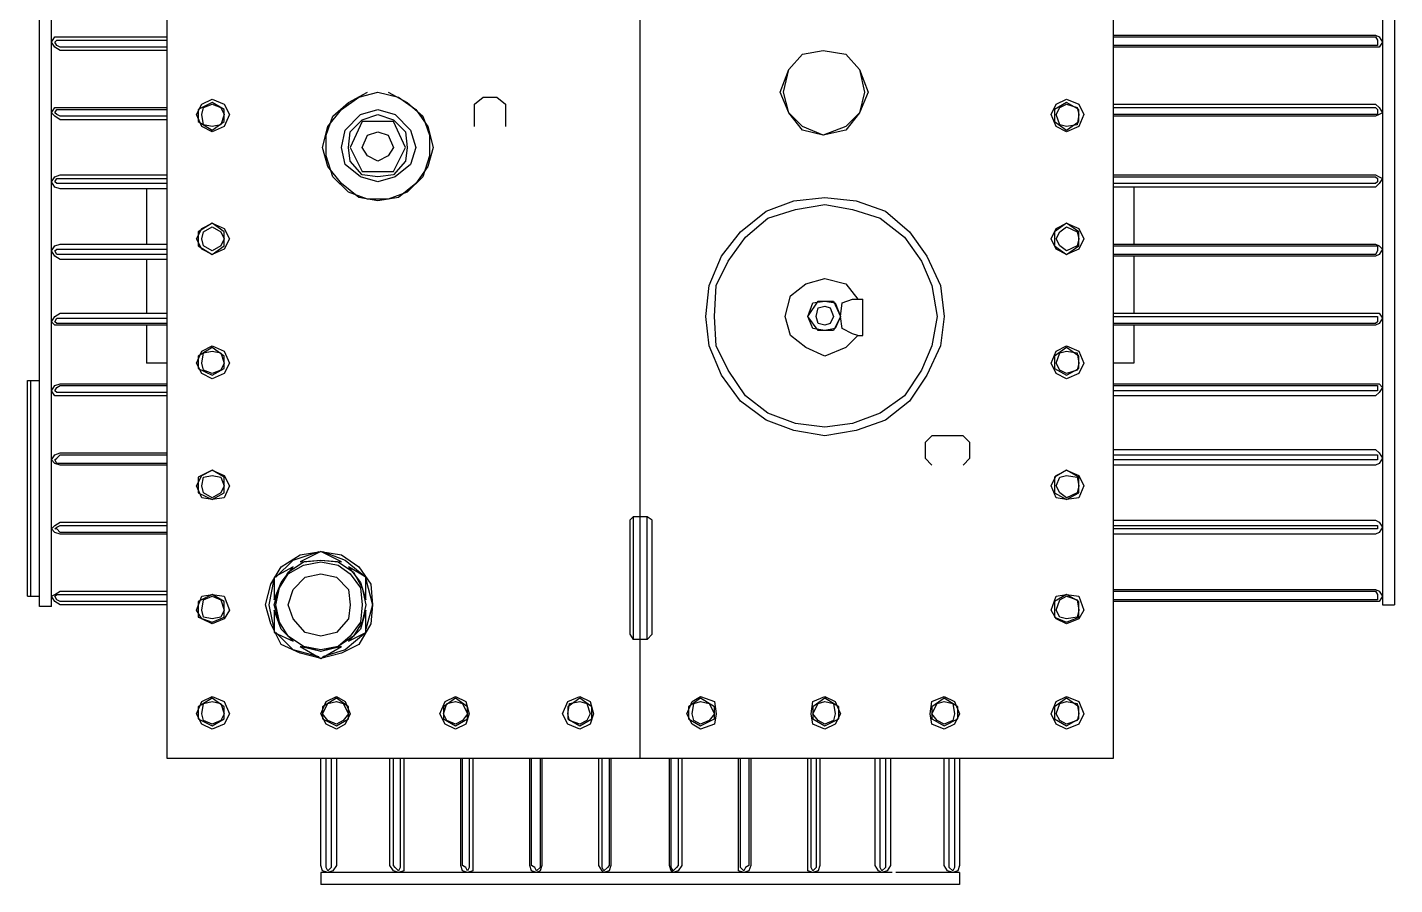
# Model space of a CAD drawing. Header units: millimetres. Extents: x 37084 to 180780, y -153145 to -16322.
# Drawn here: x 71836 to 72724, y -151203 to -150647 of the extents above; entities that cross this region are included whole.
import ezdxf

# ---------------------------------------------------------------- set-up
doc = ezdxf.new("R2010")
doc.units = ezdxf.units.MM
doc.header["$MEASUREMENT"] = 0
doc.layers.add('Giai doan nay', color=1, linetype='Continuous', lineweight=30)

msp = doc.modelspace()

# ---------------------------------------------------------------- linework, layer by layer
at = {"layer": 'Giai doan nay'}
msp.add_line((72234.11, -151121.29, 0), (72234.11, -149965.8, 0), dxfattribs=at)
msp.add_line((72234.11, -151121.29, 0), (72234.11, -149965.8, 0), dxfattribs=at)
at = {"layer": 'Giai doan nay', "elevation": 0}
for points in [[(71927.02, -151121.29), (71927.02, -149965.8)], [(72541.19, -149965.8), (72541.19, -151121.29)], [(71844.09, -151022.66), (71844.09, -150067.79)], [(71851.93, -151022.66), (71851.93, -150067.79)], [(72716.01, -150065.54), (72716.01, -151021.54)], [(72723.86, -150065.54), (72723.86, -151021.54)], [(71857.54, -150661.78), (71854.17, -150659.54), (71851.93, -150656.18), (71854.17, -150652.82), (71857.54, -150652.82)], [(71857.54, -150659.54), (71855.29, -150658.42), (71854.17, -150656.18), (71855.29, -150655.06), (71857.54, -150655.06)], [(71857.54, -150652.82), (71927.02, -150652.82)], [(71857.54, -150655.06), (71927.02, -150655.06)], [(72541.19, -150651.7), (72711.55, -150651.7)], [(72541.19, -150652.82), (72711.55, -150652.82)], [(72711.53, -150651.7), (72713.77, -150652.82), (72716.01, -150656.18), (72713.77, -150659.54), (72711.53, -150659.54)], [(72711.53, -150652.82), (72712.65, -150655.06), (72712.65, -150656.18), (72712.65, -150658.42), (72711.53, -150658.42)], [(71927.02, -150659.54), (71857.54, -150659.54)], [(71927.02, -150661.78), (71857.54, -150661.78)], [(72352.91, -150716.7), (72339.46, -150713.34), (72330.49, -150702.13), (72324.89, -150688.68), (72330.49, -150674.11), (72339.46, -150664.02), (72352.91, -150661.78), (72367.48, -150664.02), (72376.44, -150674.11), (72382.05, -150688.68), (72376.44, -150702.13), (72367.48, -150713.34), (72352.91, -150716.7), (72339.46, -150711.1), (72330.49, -150702.13), (72327.13, -150688.68), (72330.49, -150674.11), (72339.46, -150664.02), (72352.91, -150661.78), (72367.48, -150664.02), (72376.44, -150674.11), (72379.8, -150688.68), (72376.44, -150702.13), (72367.48, -150711.1), (72352.91, -150716.7)], [(72711.55, -150658.42), (72541.19, -150658.42)], [(72711.55, -150659.54), (72541.19, -150659.54)], [(72063.75, -150759.29), (72051.43, -150757.05), (72040.22, -150748.08), (72031.25, -150736.87), (72027.89, -150724.54), (72031.25, -150711.1), (72040.22, -150699.89), (72051.43, -150692.04), (72063.75, -150688.68), (72077.2, -150692.04), (72088.41, -150699.89), (72096.26, -150711.1), (72099.62, -150724.54), (72096.26, -150736.87), (72088.41, -150748.08), (72077.2, -150757.05), (72063.75, -150759.29)], [(72070.48, -150688.68), (72082.81, -150695.4), (72092.89, -150704.37), (72097.38, -150716.7), (72097.38, -150730.15), (72092.89, -150743.6), (72082.81, -150753.68), (72070.48, -150758.17), (72057.03, -150758.17), (72044.7, -150753.68), (72034.61, -150743.6), (72030.13, -150730.15), (72030.13, -150716.7), (72034.61, -150704.37), (72044.7, -150695.4), (72057.03, -150688.68)], [(71857.54, -150706.61), (71854.17, -150704.37), (71851.93, -150702.13), (71854.17, -150698.77), (71857.54, -150698.77)], [(71857.54, -150698.77), (71927.02, -150698.77)], [(71956.16, -150714.46), (71949.44, -150711.1), (71946.08, -150703.25), (71949.44, -150696.53), (71956.16, -150693.16), (71964.01, -150696.53), (71967.37, -150703.25), (71964.01, -150711.1), (71956.16, -150714.46)], [(71956.16, -150695.4), (71947.2, -150699.89)], [(71956.16, -150711.1), (71950.56, -150709.97), (71949.44, -150703.25), (71950.56, -150698.77), (71956.16, -150696.53), (71961.77, -150698.77), (71964.01, -150703.25), (71961.77, -150709.97), (71956.16, -150711.1)], [(71964.01, -150699.89), (71956.16, -150695.4)], [(72126.52, -150711.1), (72126.52, -150696.53), (72132.12, -150692.04), (72141.09, -150692.04), (72146.69, -150696.53), (72146.69, -150711.1)], [(72510.93, -150714.46), (72504.21, -150711.1), (72500.85, -150703.25), (72504.21, -150696.53), (72510.93, -150693.16), (72518.78, -150696.53), (72522.14, -150703.25), (72518.78, -150711.1), (72510.93, -150714.46)], [(72510.93, -150695.4), (72503.09, -150699.89)], [(72510.93, -150711.1), (72506.45, -150709.97), (72504.21, -150703.25), (72506.45, -150698.77), (72510.93, -150696.53), (72517.66, -150698.77), (72518.78, -150703.25), (72517.66, -150709.97), (72510.93, -150711.1)], [(72518.78, -150699.89), (72510.93, -150695.4)], [(72541.19, -150696.53), (72711.55, -150696.53)], [(72541.19, -150698.77), (72711.55, -150698.77)], [(72711.53, -150696.53), (72713.77, -150698.77), (72716.01, -150702.13), (72713.77, -150703.25), (72711.53, -150704.37)], [(72711.53, -150698.77), (72712.65, -150699.89), (72712.65, -150702.13), (72712.65, -150703.25), (72711.53, -150703.25)], [(71857.54, -150704.37), (71855.29, -150703.25), (71854.17, -150702.13), (71855.29, -150699.89), (71857.54, -150699.89)], [(71857.54, -150699.89), (71927.02, -150699.89)], [(71927.02, -150704.37), (71857.54, -150704.37)], [(71927.02, -150706.61), (71857.54, -150706.61)], [(71947.2, -150699.89), (71947.2, -150707.73)], [(71947.2, -150707.73), (71956.16, -150713.34)], [(71956.16, -150713.34), (71964.01, -150707.73)], [(71964.01, -150707.73), (71964.01, -150699.89)], [(72063.75, -150746.96), (72052.55, -150743.6), (72042.46, -150735.75), (72040.22, -150724.54), (72042.46, -150713.34), (72052.55, -150703.25), (72063.75, -150699.89), (72074.96, -150703.25), (72085.05, -150713.34), (72088.41, -150724.54), (72085.05, -150735.75), (72074.96, -150743.6), (72063.75, -150746.96)], [(72063.75, -150743.6), (72053.67, -150742.48), (72045.82, -150733.51), (72044.7, -150724.54), (72045.82, -150714.46), (72053.67, -150706.61), (72063.75, -150703.25), (72073.84, -150706.61), (72081.69, -150714.46), (72082.81, -150724.54), (72081.69, -150733.51), (72073.84, -150742.48), (72063.75, -150743.6)], [(72053.67, -150707.73), (72045.82, -150724.54)], [(72073.84, -150707.73), (72053.67, -150707.73)], [(72081.69, -150724.54), (72073.84, -150707.73)], [(72503.09, -150699.89), (72503.09, -150707.73)], [(72503.09, -150707.73), (72510.93, -150713.34)], [(72510.93, -150713.34), (72518.78, -150707.73)], [(72518.78, -150707.73), (72518.78, -150699.89)], [(72711.55, -150703.25), (72541.19, -150703.25)], [(72711.55, -150704.37), (72541.19, -150704.37)], [(72063.75, -150733.51), (72057.03, -150730.15), (72053.67, -150724.54), (72057.03, -150716.7), (72063.75, -150714.46), (72070.48, -150716.7), (72073.84, -150724.54), (72070.48, -150730.15), (72063.75, -150733.51)], [(72045.82, -150724.54), (72053.67, -150740.23)], [(72073.84, -150740.23), (72081.69, -150724.54)], [(71857.54, -150751.44), (71854.17, -150750.32), (71851.93, -150746.96), (71854.17, -150743.6), (71857.54, -150742.48)], [(71857.54, -150742.48), (71927.02, -150742.48)], [(72053.67, -150740.23), (72073.84, -150740.23)], [(72541.19, -150742.48), (72711.55, -150742.48)], [(72541.19, -150743.6), (72711.55, -150743.6)], [(72711.53, -150742.48), (72713.77, -150743.6), (72716.01, -150744.72), (72713.77, -150748.08), (72711.53, -150750.32)], [(72711.53, -150743.6), (72712.65, -150744.72), (72712.65, -150746.96), (72711.53, -150748.08)], [(71857.54, -150748.08), (71855.29, -150748.08), (71854.17, -150746.96), (71855.29, -150744.72), (71857.54, -150744.72)], [(71857.54, -150744.72), (71927.02, -150744.72)], [(71927.02, -150748.08), (71857.54, -150748.08)], [(71927.02, -150751.44), (71857.54, -150751.44)], [(71913.57, -150751.44), (71913.57, -150787.31)], [(72711.55, -150748.08), (72541.19, -150748.08)], [(72711.55, -150750.32), (72541.19, -150750.32)], [(72554.64, -150750.32), (72554.64, -150787.31)], [(72354.03, -150911.71), (72333.85, -150908.35), (72315.92, -150901.62), (72299.11, -150889.29), (72286.78, -150872.48), (72278.94, -150853.43), (72276.7, -150834.38), (72278.94, -150814.2), (72286.78, -150795.15), (72299.11, -150779.46), (72315.92, -150766.01), (72333.85, -150759.29), (72354.03, -150757.05), (72374.2, -150759.29), (72393.25, -150766.01), (72408.94, -150779.46), (72420.15, -150795.15), (72429.12, -150814.2), (72431.36, -150834.38), (72429.12, -150853.43), (72420.15, -150872.48), (72408.94, -150889.29), (72393.25, -150901.62), (72374.2, -150908.35), (72354.03, -150911.71)], [(72354.03, -150906.11), (72334.97, -150903.86), (72317.04, -150897.14), (72302.47, -150885.93), (72291.27, -150869.12), (72283.42, -150853.43), (72282.3, -150834.38), (72283.42, -150814.2), (72291.27, -150798.51), (72302.47, -150782.82), (72317.04, -150770.5), (72334.97, -150764.89), (72354.03, -150761.53), (72371.96, -150764.89), (72389.89, -150770.5), (72405.58, -150782.82), (72416.79, -150798.51), (72423.51, -150814.2), (72426.88, -150834.38), (72423.51, -150853.43), (72416.79, -150869.12), (72405.58, -150885.93), (72389.89, -150897.14), (72371.96, -150903.86), (72354.03, -150906.11)], [(71956.16, -150794.03), (71949.44, -150790.67), (71946.08, -150783.94), (71949.44, -150777.22), (71956.16, -150773.86), (71964.01, -150777.22), (71967.37, -150783.94), (71964.01, -150790.67), (71956.16, -150794.03)], [(71956.16, -150773.86), (71947.2, -150779.46)], [(71947.2, -150779.46), (71947.2, -150788.43)], [(71956.16, -150791.79), (71950.56, -150788.43), (71949.44, -150783.94), (71950.56, -150779.46), (71956.16, -150776.1), (71961.77, -150779.46), (71964.01, -150783.94), (71961.77, -150788.43), (71956.16, -150791.79)], [(71964.01, -150779.46), (71956.16, -150773.86)], [(71964.01, -150788.43), (71964.01, -150779.46)], [(72510.93, -150794.03), (72504.21, -150790.67), (72500.85, -150783.94), (72504.21, -150777.22), (72510.93, -150773.86), (72518.78, -150777.22), (72522.14, -150783.94), (72518.78, -150790.67), (72510.93, -150794.03)], [(72510.93, -150773.86), (72503.09, -150779.46)], [(72503.09, -150779.46), (72503.09, -150788.43)], [(72510.93, -150791.79), (72506.45, -150788.43), (72504.21, -150783.94), (72506.45, -150779.46), (72510.93, -150776.1), (72517.66, -150779.46), (72518.78, -150783.94), (72517.66, -150788.43), (72510.93, -150791.79)], [(72518.78, -150779.46), (72510.93, -150773.86)], [(72518.78, -150788.43), (72518.78, -150779.46)], [(71857.54, -150797.39), (71854.17, -150795.15), (71851.93, -150791.79), (71854.17, -150788.43), (71857.54, -150787.31)], [(71857.54, -150787.31), (71927.02, -150787.31)], [(71947.2, -150788.43), (71956.16, -150794.03)], [(71956.16, -150794.03), (71964.01, -150788.43)], [(72503.09, -150788.43), (72510.93, -150794.03)], [(72510.93, -150794.03), (72518.78, -150788.43)], [(72541.19, -150787.31), (72711.55, -150787.31)], [(72541.19, -150788.43), (72711.55, -150788.43)], [(72711.53, -150787.31), (72713.77, -150788.43), (72716.01, -150790.67), (72713.77, -150794.03), (72711.53, -150795.15)], [(72711.53, -150788.43), (72712.65, -150788.43), (72712.65, -150790.67), (72712.65, -150791.79), (72711.53, -150794.03)], [(71857.54, -150794.03), (71855.29, -150794.03), (71854.17, -150791.79), (71855.29, -150790.67), (71857.54, -150790.67)], [(71857.54, -150790.67), (71927.02, -150790.67)], [(71927.02, -150794.03), (71857.54, -150794.03)], [(72711.55, -150794.03), (72541.19, -150794.03)], [(72711.55, -150795.15), (72541.19, -150795.15)], [(72554.64, -150795.15), (72554.64, -150832.14)], [(71927.02, -150797.39), (71857.54, -150797.39)], [(71913.57, -150797.39), (71913.57, -150832.14)], [(72375.32, -150846.71), (72367.48, -150854.55), (72354.03, -150860.15), (72341.7, -150854.55), (72331.61, -150846.71), (72328.25, -150834.38), (72331.61, -150820.93), (72341.7, -150813.08), (72354.03, -150809.72), (72367.48, -150813.08), (72375.32, -150823.17)], [(72364.11, -150834.38), (72365.23, -150825.41), (72371.96, -150823.17)], [(72371.96, -150823.17), (72378.68, -150823.17)], [(72378.68, -150846.71), (72378.68, -150823.17)], [(71857.54, -150839.98), (71854.17, -150839.98), (71851.93, -150837.74), (71854.17, -150834.38), (71857.54, -150832.14)], [(71857.54, -150832.14), (71927.02, -150832.14)], [(72342.82, -150834.38), (72349.54, -150824.29)], [(72354.03, -150843.34), (72346.18, -150842.22), (72342.82, -150834.38), (72346.18, -150825.41), (72354.03, -150824.29), (72360.75, -150825.41), (72364.11, -150834.38), (72360.75, -150842.22), (72354.03, -150843.34)], [(72354.03, -150839.98), (72349.54, -150838.86), (72348.42, -150834.38), (72349.54, -150828.77), (72354.03, -150827.65), (72357.39, -150828.77), (72359.63, -150834.38), (72357.39, -150838.86), (72354.03, -150839.98)], [(72349.54, -150824.29), (72359.63, -150824.29)], [(72359.63, -150824.29), (72364.11, -150834.38)], [(72541.19, -150832.14), (72711.55, -150832.14)], [(72711.53, -150832.14), (72713.77, -150832.14), (72716.01, -150835.5), (72713.77, -150838.86), (72711.53, -150839.98)], [(71857.54, -150838.86), (71855.29, -150838.86), (71854.17, -150837.74), (71855.29, -150835.5), (71857.54, -150835.5)], [(71857.54, -150835.5), (71927.02, -150835.5)], [(71927.02, -150838.86), (71857.54, -150838.86)], [(71927.02, -150839.98), (71857.54, -150839.98)], [(71913.57, -150839.98), (71913.57, -150864.64)], [(72349.54, -150843.34), (72342.82, -150834.38)], [(72364.11, -150834.38), (72359.63, -150843.34)], [(72375.32, -150846.71), (72371.96, -150845.59), (72365.23, -150842.22), (72364.11, -150834.38)], [(72541.19, -150834.38), (72711.55, -150834.38)], [(72711.55, -150838.86), (72541.19, -150838.86)], [(72711.55, -150839.98), (72541.19, -150839.98)], [(72554.64, -150839.98), (72554.64, -150864.64)], [(72711.53, -150834.38), (72712.65, -150834.38), (72712.65, -150835.5), (72712.65, -150837.74), (72711.53, -150838.86)], [(72359.63, -150843.34), (72349.54, -150843.34)], [(72375.32, -150846.71), (72378.68, -150846.71)], [(71956.16, -150874.72), (71949.44, -150871.36), (71946.08, -150864.64), (71949.44, -150856.79), (71956.16, -150853.43), (71964.01, -150856.79), (71967.37, -150864.64), (71964.01, -150871.36), (71956.16, -150874.72)], [(71956.16, -150854.55), (71947.2, -150860.15)], [(71956.16, -150871.36), (71950.56, -150869.12), (71949.44, -150864.64), (71950.56, -150857.91), (71956.16, -150856.79), (71961.77, -150857.91), (71964.01, -150864.64), (71961.77, -150869.12), (71956.16, -150871.36)], [(71964.01, -150860.15), (71956.16, -150854.55)], [(72510.93, -150874.72), (72504.21, -150871.36), (72500.85, -150864.64), (72504.21, -150856.79), (72510.93, -150853.43), (72518.78, -150856.79), (72522.14, -150864.64), (72518.78, -150871.36), (72510.93, -150874.72)], [(72510.93, -150854.55), (72503.09, -150860.15)], [(72510.93, -150871.36), (72506.45, -150869.12), (72504.21, -150864.64), (72506.45, -150857.91), (72510.93, -150856.79), (72517.66, -150857.91), (72518.78, -150864.64), (72517.66, -150869.12), (72510.93, -150871.36)], [(72518.78, -150860.15), (72510.93, -150854.55)], [(71927.02, -150864.64), (71913.57, -150864.64)], [(71947.2, -150860.15), (71947.2, -150868)], [(71947.2, -150868), (71956.16, -150872.48)], [(71956.16, -150872.48), (71964.01, -150868)], [(71964.01, -150868), (71964.01, -150860.15)], [(72503.09, -150860.15), (72503.09, -150868)], [(72503.09, -150868), (72510.93, -150872.48)], [(72510.93, -150872.48), (72518.78, -150868)], [(72518.78, -150868), (72518.78, -150860.15)], [(72554.64, -150864.64), (72541.19, -150864.64)], [(71836.24, -150875.85), (71838.48, -150875.85), (71844.09, -150875.85)], [(71836.24, -151015.94), (71836.24, -150875.85)], [(71838.48, -151015.94), (71838.48, -150875.85)], [(71857.54, -150885.93), (71854.17, -150885.93), (71851.93, -150882.57), (71854.17, -150879.21), (71857.54, -150878.09)], [(71857.54, -150883.69), (71855.29, -150883.69), (71854.17, -150882.57), (71855.29, -150880.33), (71857.54, -150879.21)], [(71857.54, -150878.09), (71927.02, -150878.09)], [(71857.54, -150879.21), (71927.02, -150879.21)], [(71927.02, -150883.69), (71857.54, -150883.69)], [(71927.02, -150885.93), (71857.54, -150885.93)], [(72541.19, -150878.09), (72711.55, -150878.09)], [(72541.19, -150879.21), (72711.55, -150879.21)], [(72711.55, -150882.57), (72541.19, -150882.57)], [(72711.55, -150885.93), (72541.19, -150885.93)], [(72711.53, -150878.09), (72713.77, -150878.09), (72716.01, -150880.33), (72713.77, -150883.69), (72711.53, -150885.93)], [(72711.53, -150879.21), (72712.65, -150879.21), (72712.65, -150880.33), (72712.65, -150882.57), (72711.53, -150882.57)], [(72443.69, -150930.76), (72448.17, -150926.28), (72448.17, -150916.19), (72443.69, -150911.71), (72423.51, -150911.71), (72419.03, -150916.19), (72419.03, -150926.28), (72423.51, -150930.76)], [(72541.19, -150920.68), (72711.55, -150920.68)], [(72711.53, -150920.68), (72713.77, -150922.92), (72716.01, -150926.28), (72713.77, -150929.64), (72711.53, -150930.76)], [(71857.54, -150930.76), (71854.17, -150929.64), (71851.93, -150927.4), (71854.17, -150924.04), (71857.54, -150922.92)], [(71857.54, -150929.64), (71855.29, -150929.64), (71854.17, -150927.4), (71855.29, -150926.28), (71857.54, -150924.04)], [(71857.54, -150922.92), (71927.02, -150922.92)], [(71857.54, -150924.04), (71927.02, -150924.04)], [(71927.02, -150929.64), (71857.54, -150929.64)], [(72541.19, -150924.04), (72711.55, -150924.04)], [(72711.55, -150927.4), (72541.19, -150927.4)], [(72711.53, -150924.04), (72712.65, -150924.04), (72712.65, -150926.28), (72712.65, -150927.4), (72711.53, -150927.4)], [(71927.02, -150930.76), (71857.54, -150930.76)], [(71956.16, -150953.18), (71949.44, -150952.06), (71946.08, -150944.21), (71949.44, -150937.49), (71956.16, -150934.12), (71964.01, -150937.49), (71967.37, -150944.21), (71964.01, -150952.06), (71956.16, -150953.18)], [(71956.16, -150934.12), (71947.2, -150938.61)], [(71947.2, -150938.61), (71947.2, -150948.69)], [(71956.16, -150952.06), (71950.56, -150948.69), (71949.44, -150944.21), (71950.56, -150938.61), (71956.16, -150937.49), (71961.77, -150938.61), (71964.01, -150944.21), (71961.77, -150948.69), (71956.16, -150952.06)], [(71964.01, -150938.61), (71956.16, -150934.12)], [(71964.01, -150948.69), (71964.01, -150938.61)], [(72510.93, -150953.18), (72504.21, -150952.06), (72500.85, -150944.21), (72504.21, -150937.49), (72510.93, -150934.12), (72518.78, -150937.49), (72522.14, -150944.21), (72518.78, -150952.06), (72510.93, -150953.18)], [(72510.93, -150934.12), (72503.09, -150938.61)], [(72503.09, -150938.61), (72503.09, -150948.69)], [(72510.93, -150952.06), (72506.45, -150948.69), (72504.21, -150944.21), (72506.45, -150938.61), (72510.93, -150937.49), (72517.66, -150938.61), (72518.78, -150944.21), (72517.66, -150948.69), (72510.93, -150952.06)], [(72518.78, -150938.61), (72510.93, -150934.12)], [(72518.78, -150948.69), (72518.78, -150938.61)], [(72711.55, -150930.76), (72541.19, -150930.76)], [(71947.2, -150948.69), (71956.16, -150953.18)], [(71956.16, -150953.18), (71964.01, -150948.69)], [(72503.09, -150948.69), (72510.93, -150953.18)], [(72510.93, -150953.18), (72518.78, -150948.69)], [(72227.38, -150966.63), (72229.62, -150964.38)], [(72229.62, -150964.38), (72229.62, -151043.96)], [(72238.59, -150964.38), (72229.62, -150964.38)], [(72238.59, -151043.96), (72238.59, -150964.38)], [(72241.95, -150966.63), (72238.59, -150964.38)], [(71857.54, -150975.59), (71854.17, -150974.47), (71851.93, -150972.23), (71854.17, -150969.99), (71857.54, -150967.75)], [(71857.54, -150974.47), (71855.29, -150972.23), (71854.17, -150972.23), (71855.29, -150971.11), (71857.54, -150969.99)], [(71857.54, -150967.75), (71927.02, -150967.75)], [(71857.54, -150969.99), (71927.02, -150969.99)], [(71927.02, -150974.47), (71857.54, -150974.47)], [(72227.38, -150966.63), (72227.38, -151040.6)], [(72241.95, -151040.6), (72241.95, -150966.63)], [(72541.19, -150966.63), (72711.55, -150966.63)], [(72541.19, -150969.99), (72711.55, -150969.99)], [(72711.55, -150972.23), (72541.19, -150972.23)], [(72711.53, -150966.63), (72713.77, -150967.75), (72716.01, -150971.11), (72713.77, -150974.47), (72711.53, -150975.59)], [(72711.53, -150969.99), (72712.65, -150969.99), (72712.65, -150971.11), (72712.65, -150972.23), (72711.53, -150972.23)], [(71927.02, -150975.59), (71857.54, -150975.59)], [(72711.55, -150975.59), (72541.19, -150975.59)], [(72026.77, -151056.29), (72013.32, -151052.92), (72000.99, -151047.32), (71994.27, -151033.87), (71990.91, -151021.54), (71994.27, -151008.09), (72000.99, -150996.89), (72013.32, -150989.04), (72026.77, -150986.8), (72040.22, -150989.04), (72051.43, -150996.89), (72059.27, -151008.09), (72060.39, -151021.54), (72059.27, -151033.87), (72051.43, -151047.32), (72040.22, -151052.92), (72026.77, -151056.29)], [(72026.77, -151051.8), (72015.56, -151048.44), (72005.47, -151041.72), (71999.87, -151032.75), (71996.51, -151021.54), (71999.87, -151010.34), (72005.47, -151000.25), (72015.56, -150993.52), (72026.77, -150992.4), (72037.98, -150993.52), (72048.06, -151000.25), (72053.67, -151010.34), (72055.91, -151021.54), (72053.67, -151032.75), (72048.06, -151041.72), (72037.98, -151048.44), (72026.77, -151051.8)], [(71997.63, -151003.61), (72008.84, -150992.4), (72025.65, -150986.8)], [(72026.77, -150986.8), (72013.32, -150993.52)], [(72013.32, -150993.52), (72026.77, -150992.4), (72040.22, -150993.52)], [(72040.22, -150993.52), (72026.77, -150986.8)], [(72027.89, -150986.8), (72042.46, -150992.4), (72055.91, -151003.61)], [(72008.84, -150996.89), (71996.51, -151003.61)], [(71996.51, -151018.18), (72000.99, -151006.97), (72008.84, -150996.89)], [(72026.77, -151050.68), (72015.56, -151048.44), (72005.47, -151041.72), (71999.87, -151032.75), (71997.63, -151021.54), (71999.87, -151010.34), (72005.47, -151001.37), (72015.56, -150995.77), (72026.77, -150993.52), (72037.98, -150995.77), (72045.82, -151001.37), (72052.55, -151010.34), (72053.67, -151021.54), (72052.55, -151032.75), (72045.82, -151041.72), (72037.98, -151048.44), (72026.77, -151050.68)], [(72026.77, -151041.72), (72016.68, -151039.47), (72008.84, -151030.51), (72005.47, -151021.54), (72008.84, -151011.46), (72016.68, -151003.61), (72026.77, -151001.37), (72036.86, -151003.61), (72044.7, -151011.46), (72045.82, -151021.54), (72044.7, -151030.51), (72036.86, -151039.47), (72026.77, -151041.72)], [(72055.91, -151003.61), (72044.7, -150996.89)], [(72044.7, -150996.89), (72052.55, -151006.97), (72055.91, -151018.18)], [(71996.51, -151037.23), (71993.15, -151021.54), (71996.51, -151004.73)], [(71996.51, -151003.61), (71996.51, -151018.18)], [(72055.91, -151018.18), (72055.91, -151003.61)], [(72055.91, -151004.73), (72060.39, -151021.54), (72055.91, -151037.23)], [(71836.24, -151015.94), (71838.48, -151015.94), (71844.09, -151015.94)], [(71857.54, -151021.54), (71854.17, -151019.3), (71851.93, -151015.94), (71854.17, -151014.82), (71857.54, -151012.58)], [(71857.54, -151019.3), (71855.29, -151018.18), (71854.17, -151015.94), (71855.29, -151014.82), (71857.54, -151014.82)], [(71857.54, -151012.58), (71927.02, -151012.58)], [(71857.54, -151014.82), (71927.02, -151014.82)], [(71956.16, -151033.87), (71949.44, -151030.51), (71946.08, -151024.9), (71949.44, -151015.94), (71956.16, -151014.82), (71964.01, -151015.94), (71967.37, -151024.9), (71964.01, -151030.51), (71956.16, -151033.87)], [(71956.16, -151014.82), (71947.2, -151019.3)], [(71956.16, -151030.51), (71950.56, -151029.39), (71949.44, -151024.9), (71950.56, -151018.18), (71956.16, -151015.94), (71961.77, -151018.18), (71964.01, -151024.9), (71961.77, -151029.39), (71956.16, -151030.51)], [(71964.01, -151019.3), (71956.16, -151014.82)], [(72510.93, -151033.87), (72504.21, -151030.51), (72500.85, -151024.9), (72504.21, -151015.94), (72510.93, -151014.82), (72518.78, -151015.94), (72522.14, -151024.9), (72518.78, -151030.51), (72510.93, -151033.87)], [(72510.93, -151014.82), (72503.09, -151019.3)], [(72510.93, -151030.51), (72506.45, -151029.39), (72504.21, -151024.9), (72506.45, -151018.18), (72510.93, -151015.94), (72517.66, -151018.18), (72518.78, -151024.9), (72517.66, -151029.39), (72510.93, -151030.51)], [(72518.78, -151019.3), (72510.93, -151014.82)], [(72541.19, -151011.46), (72711.55, -151011.46)], [(72541.19, -151012.58), (72711.55, -151012.58)], [(72711.55, -151018.18), (72541.19, -151018.18)], [(72711.53, -151011.46), (72713.77, -151012.58), (72716.01, -151015.94), (72713.77, -151019.3), (72711.53, -151019.3)], [(72711.53, -151012.58), (72712.65, -151014.82), (72712.65, -151015.94), (72712.65, -151018.18), (72711.53, -151018.18)], [(71851.93, -151022.66), (71844.09, -151022.66)], [(71927.02, -151019.3), (71857.54, -151019.3)], [(71927.02, -151021.54), (71857.54, -151021.54)], [(71947.2, -151019.3), (71947.2, -151029.39)], [(71964.01, -151029.39), (71964.01, -151019.3)], [(71996.51, -151024.9), (71996.51, -151039.47)], [(72008.84, -151045.08), (72000.99, -151037.23), (71996.51, -151024.9)], [(72055.91, -151024.9), (72052.55, -151037.23), (72044.7, -151045.08)], [(72055.91, -151039.47), (72055.91, -151024.9)], [(72503.09, -151019.3), (72503.09, -151029.39)], [(72518.78, -151029.39), (72518.78, -151019.3)], [(72711.55, -151019.3), (72541.19, -151019.3)], [(72716.01, -151021.54), (72723.86, -151021.54)], [(71947.2, -151029.39), (71956.16, -151032.75)], [(71956.16, -151032.75), (71964.01, -151029.39)], [(72503.09, -151029.39), (72510.93, -151032.75)], [(72510.93, -151032.75), (72518.78, -151029.39)], [(71996.51, -151039.47), (72008.84, -151045.08)], [(72025.65, -151055.17), (72008.84, -151050.68), (71997.63, -151039.47)], [(72055.91, -151039.47), (72042.46, -151050.68), (72027.89, -151055.17)], [(72044.7, -151045.08), (72055.91, -151039.47)], [(72227.38, -151040.6), (72229.62, -151043.96)], [(72238.59, -151043.96), (72229.62, -151043.96)], [(72241.95, -151040.6), (72238.59, -151043.96)], [(72013.32, -151048.44), (72026.77, -151056.29)], [(72040.22, -151048.44), (72026.77, -151051.8), (72013.32, -151048.44)], [(72026.77, -151056.29), (72040.22, -151048.44)], [(71956.16, -151102.24), (71949.44, -151098.87), (71946.08, -151092.15), (71949.44, -151084.3), (71956.16, -151080.94), (71964.01, -151084.3), (71967.37, -151092.15), (71964.01, -151098.87), (71956.16, -151102.24)], [(72036.86, -151102.24), (72030.13, -151098.87), (72026.77, -151092.15), (72030.13, -151084.3), (72036.86, -151080.94), (72042.46, -151084.3), (72045.82, -151092.15), (72042.46, -151098.87), (72036.86, -151102.24)], [(72114.19, -151102.24), (72107.46, -151098.87), (72104.1, -151092.15), (72107.46, -151084.3), (72114.19, -151080.94), (72120.91, -151084.3), (72123.15, -151092.15), (72120.91, -151098.87), (72114.19, -151102.24)], [(72194.88, -151102.24), (72187.04, -151098.87), (72183.67, -151092.15), (72187.04, -151084.3), (72194.88, -151080.94), (72201.61, -151084.3), (72203.85, -151092.15), (72201.61, -151098.87), (72194.88, -151102.24)], [(72273.33, -151102.24), (72267.73, -151098.87), (72264.37, -151092.15), (72267.73, -151084.3), (72273.33, -151080.94), (72282.3, -151084.3), (72283.42, -151092.15), (72282.3, -151098.87), (72273.33, -151102.24)], [(72354.03, -151102.24), (72346.18, -151098.87), (72345.06, -151092.15), (72346.18, -151084.3), (72354.03, -151080.94), (72360.75, -151084.3), (72364.11, -151092.15), (72360.75, -151098.87), (72354.03, -151102.24)], [(72431.36, -151102.24), (72423.51, -151098.87), (72422.39, -151092.15), (72423.51, -151084.3), (72431.36, -151080.94), (72438.08, -151084.3), (72441.45, -151092.15), (72438.08, -151098.87), (72431.36, -151102.24)], [(72510.93, -151102.24), (72504.21, -151098.87), (72500.85, -151092.15), (72504.21, -151084.3), (72510.93, -151080.94), (72518.78, -151084.3), (72522.14, -151092.15), (72518.78, -151098.87), (72510.93, -151102.24)], [(71956.16, -151082.06), (71947.2, -151087.67)], [(71947.2, -151087.67), (71947.2, -151095.51)], [(71956.16, -151098.87), (71950.56, -151096.63), (71949.44, -151092.15), (71950.56, -151085.43), (71956.16, -151084.3), (71961.77, -151085.43), (71964.01, -151092.15), (71961.77, -151096.63), (71956.16, -151098.87)], [(71964.01, -151087.67), (71956.16, -151082.06)], [(71964.01, -151095.51), (71964.01, -151087.67)], [(72036.86, -151082.06), (72027.89, -151087.67)], [(72036.86, -151098.87), (72031.25, -151096.63), (72027.89, -151092.15), (72031.25, -151085.43), (72036.86, -151084.3), (72041.34, -151085.43), (72044.7, -151092.15), (72041.34, -151096.63), (72036.86, -151098.87)], [(72027.89, -151087.67), (72027.89, -151095.51)], [(72044.7, -151087.67), (72036.86, -151082.06)], [(72044.7, -151095.51), (72044.7, -151087.67)], [(72114.19, -151082.06), (72106.34, -151087.67)], [(72114.19, -151098.87), (72108.58, -151096.63), (72106.34, -151092.15), (72108.58, -151085.43), (72114.19, -151084.3), (72118.67, -151085.43), (72122.03, -151092.15), (72118.67, -151096.63), (72114.19, -151098.87)], [(72106.34, -151087.67), (72106.34, -151095.51)], [(72122.03, -151087.67), (72114.19, -151082.06)], [(72122.03, -151095.51), (72122.03, -151087.67)], [(72194.88, -151082.06), (72187.04, -151087.67)], [(72194.88, -151098.87), (72188.16, -151096.63), (72187.04, -151092.15), (72188.16, -151085.43), (72194.88, -151084.3), (72199.36, -151085.43), (72201.61, -151092.15), (72199.36, -151096.63), (72194.88, -151098.87)], [(72187.04, -151087.67), (72187.04, -151095.51)], [(72202.73, -151087.67), (72194.88, -151082.06)], [(72202.73, -151095.51), (72202.73, -151087.67)], [(72273.33, -151082.06), (72265.49, -151087.67)], [(72265.49, -151087.67), (72265.49, -151095.51)], [(72273.33, -151098.87), (72268.85, -151096.63), (72267.73, -151092.15), (72268.85, -151085.43), (72273.33, -151084.3), (72278.94, -151085.43), (72282.3, -151092.15), (72278.94, -151096.63), (72273.33, -151098.87)], [(72282.3, -151087.67), (72273.33, -151082.06)], [(72282.3, -151095.51), (72282.3, -151087.67)], [(72354.03, -151082.06), (72346.18, -151087.67)], [(72354.03, -151098.87), (72349.54, -151096.63), (72346.18, -151092.15), (72349.54, -151085.43), (72354.03, -151084.3), (72359.63, -151085.43), (72360.75, -151092.15), (72359.63, -151096.63), (72354.03, -151098.87)], [(72346.18, -151087.67), (72346.18, -151095.51)], [(72362.99, -151087.67), (72354.03, -151082.06)], [(72362.99, -151095.51), (72362.99, -151087.67)], [(72431.36, -151082.06), (72423.51, -151087.67)], [(72431.36, -151098.87), (72426.88, -151096.63), (72423.51, -151092.15), (72426.88, -151085.43), (72431.36, -151084.3), (72436.96, -151085.43), (72438.08, -151092.15), (72436.96, -151096.63), (72431.36, -151098.87)], [(72423.51, -151087.67), (72423.51, -151095.51)], [(72440.33, -151087.67), (72431.36, -151082.06)], [(72440.33, -151095.51), (72440.33, -151087.67)], [(72510.93, -151082.06), (72503.09, -151087.67)], [(72503.09, -151087.67), (72503.09, -151095.51)], [(72510.93, -151098.87), (72506.45, -151096.63), (72504.21, -151092.15), (72506.45, -151085.43), (72510.93, -151084.3), (72517.66, -151085.43), (72518.78, -151092.15), (72517.66, -151096.63), (72510.93, -151098.87)], [(72518.78, -151087.67), (72510.93, -151082.06)], [(72518.78, -151095.51), (72518.78, -151087.67)], [(71947.2, -151095.51), (71956.16, -151100)], [(71956.16, -151100), (71964.01, -151095.51)], [(72027.89, -151095.51), (72036.86, -151100)], [(72036.86, -151100), (72044.7, -151095.51)], [(72106.34, -151095.51), (72114.19, -151100)], [(72114.19, -151100), (72122.03, -151095.51)], [(72187.04, -151095.51), (72194.88, -151100)], [(72194.88, -151100), (72202.73, -151095.51)], [(72265.49, -151095.51), (72273.33, -151100)], [(72273.33, -151100), (72282.3, -151095.51)], [(72346.18, -151095.51), (72354.03, -151100)], [(72354.03, -151100), (72362.99, -151095.51)], [(72423.51, -151095.51), (72431.36, -151100)], [(72431.36, -151100), (72440.33, -151095.51)], [(72503.09, -151095.51), (72510.93, -151100)], [(72510.93, -151100), (72518.78, -151095.51)], [(72541.19, -151121.29), (71927.02, -151121.29)], [(72026.77, -151190.78), (72026.77, -151121.29)], [(72030.13, -151190.78), (72030.13, -151121.29)], [(72033.49, -151121.29), (72033.49, -151190.78)], [(72036.86, -151121.29), (72036.86, -151190.78)], [(72071.6, -151190.78), (72071.6, -151121.29)], [(72073.84, -151190.78), (72073.84, -151121.29)], [(72078.32, -151121.29), (72078.32, -151190.78)], [(72080.56, -151121.29), (72080.56, -151190.78)], [(72117.55, -151190.78), (72117.55, -151121.29)], [(72118.67, -151190.78), (72118.67, -151121.29)], [(72123.15, -151121.29), (72123.15, -151190.78)], [(72125.39, -151121.29), (72125.39, -151190.78)], [(72162.38, -151190.78), (72162.38, -151121.29)], [(72163.5, -151190.78), (72163.5, -151121.29)], [(72169.1, -151121.29), (72169.1, -151190.78)], [(72170.22, -151121.29), (72170.22, -151190.78)], [(72207.21, -151190.78), (72207.21, -151121.29)], [(72209.45, -151190.78), (72209.45, -151121.29)], [(72213.93, -151121.29), (72213.93, -151190.78)], [(72215.05, -151121.29), (72215.05, -151190.78)], [(72253.16, -151190.78), (72253.16, -151121.29)], [(72254.28, -151190.78), (72254.28, -151121.29)], [(72258.76, -151121.29), (72258.76, -151190.78)], [(72261.01, -151121.29), (72261.01, -151190.78)], [(72297.99, -151190.78), (72297.99, -151121.29)], [(72299.11, -151190.78), (72299.11, -151121.29)], [(72304.71, -151121.29), (72304.71, -151190.78)], [(72305.84, -151121.29), (72305.84, -151190.78)], [(72342.82, -151190.78), (72342.82, -151121.29)], [(72345.06, -151190.78), (72345.06, -151121.29)], [(72348.42, -151121.29), (72348.42, -151190.78)], [(72350.67, -151121.29), (72350.67, -151190.78)], [(72386.53, -151190.78), (72386.53, -151121.29)], [(72389.89, -151190.78), (72389.89, -151121.29)], [(72393.25, -151121.29), (72393.25, -151190.78)], [(72396.62, -151121.29), (72396.62, -151190.78)], [(72431.36, -151190.78), (72431.36, -151121.29)], [(72434.72, -151190.78), (72434.72, -151121.29)], [(72438.08, -151121.29), (72438.08, -151190.78)], [(72441.45, -151121.29), (72441.45, -151190.78)], [(72036.86, -151190.78), (72034.61, -151194.14), (72031.25, -151195.26), (72027.89, -151194.14), (72026.77, -151190.78)], [(72026.77, -151195.26), (72026.77, -151203.1)], [(72397.74, -151195.26), (72026.77, -151195.26)], [(72033.49, -151190.78), (72033.49, -151191.9), (72031.25, -151194.14), (72030.13, -151191.9), (72030.13, -151190.78)], [(72080.56, -151190.78), (72080.56, -151194.14), (72077.2, -151195.26), (72073.84, -151194.14), (72071.6, -151190.78)], [(72078.32, -151190.78), (72078.32, -151191.9), (72077.2, -151194.14), (72074.96, -151191.9), (72073.84, -151190.78)], [(72125.39, -151190.78), (72125.39, -151194.14), (72122.03, -151195.26), (72118.67, -151194.14), (72117.55, -151190.78)], [(72123.15, -151190.78), (72123.15, -151191.9), (72122.03, -151194.14), (72120.91, -151191.9), (72118.67, -151190.78)], [(72170.22, -151190.78), (72169.1, -151194.14), (72166.86, -151195.26), (72163.5, -151194.14), (72162.38, -151190.78)], [(72169.1, -151190.78), (72169.1, -151191.9), (72166.86, -151194.14), (72165.74, -151191.9), (72163.5, -151190.78)], [(72215.05, -151190.78), (72213.93, -151194.14), (72210.57, -151195.26), (72209.45, -151194.14), (72207.21, -151190.78)], [(72213.93, -151190.78), (72212.81, -151191.9), (72210.57, -151194.14), (72209.45, -151191.9), (72209.45, -151190.78)], [(72261.01, -151190.78), (72258.76, -151194.14), (72255.4, -151195.26), (72254.28, -151194.14), (72253.16, -151190.78)], [(72258.76, -151190.78), (72257.64, -151191.9), (72255.4, -151194.14), (72254.28, -151191.9), (72254.28, -151190.78)], [(72305.84, -151190.78), (72304.71, -151194.14), (72301.35, -151195.26), (72297.99, -151194.14), (72297.99, -151190.78)], [(72304.71, -151190.78), (72302.47, -151191.9), (72301.35, -151194.14), (72299.11, -151191.9), (72299.11, -151190.78)], [(72350.67, -151190.78), (72349.54, -151194.14), (72346.18, -151195.26), (72342.82, -151194.14), (72342.82, -151190.78)], [(72348.42, -151190.78), (72348.42, -151191.9), (72346.18, -151194.14), (72345.06, -151191.9), (72345.06, -151190.78)], [(72396.62, -151190.78), (72394.37, -151194.14), (72391.01, -151195.26), (72388.77, -151194.14), (72386.53, -151190.78)], [(72393.25, -151190.78), (72393.25, -151191.9), (72391.01, -151194.14), (72389.89, -151191.9), (72389.89, -151190.78)], [(72397.74, -151195.26), (72396.62, -151195.26)], [(72441.45, -151195.26), (72399.98, -151195.26)], [(72441.45, -151190.78), (72440.33, -151194.14), (72436.96, -151195.26), (72433.6, -151194.14), (72431.36, -151190.78)], [(72438.08, -151190.78), (72438.08, -151191.9), (72436.96, -151194.14), (72434.72, -151191.9), (72434.72, -151190.78)], [(72441.45, -151195.26), (72441.45, -151203.1)], [(72441.45, -151203.1), (72026.77, -151203.1)]]:
    msp.add_lwpolyline(points, dxfattribs=at)

doc.saveas('drawing.dxf')
